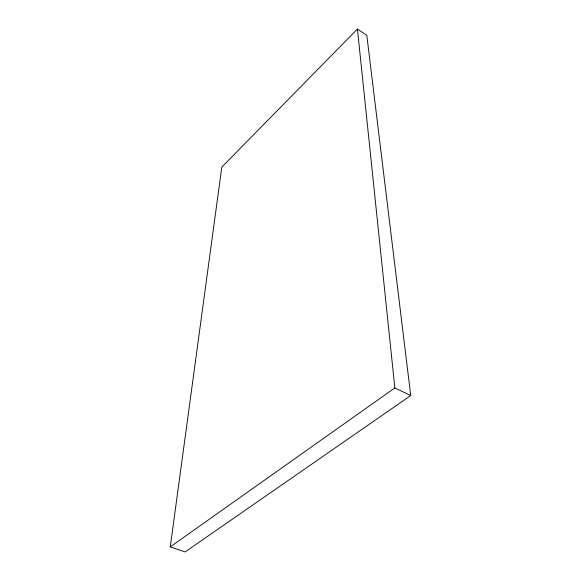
<?xml version="1.0" encoding="UTF-8"?>
<svg xmlns="http://www.w3.org/2000/svg" width="581" height="581" viewBox="0 0 581 581"><rect width="100%" height="100%" fill="white"/><g stroke="black" fill="none" stroke-linecap="round" stroke-linejoin="round"><path stroke-width="0.87" d="M170.269 546.866L221.797 167.132L357.424 29.05L366.807 35.339L410.731 395.538L185.078 551.95L170.269 546.866L394.848 387.934L357.424 29.05M394.848 387.934L410.731 395.538"/></g></svg>
